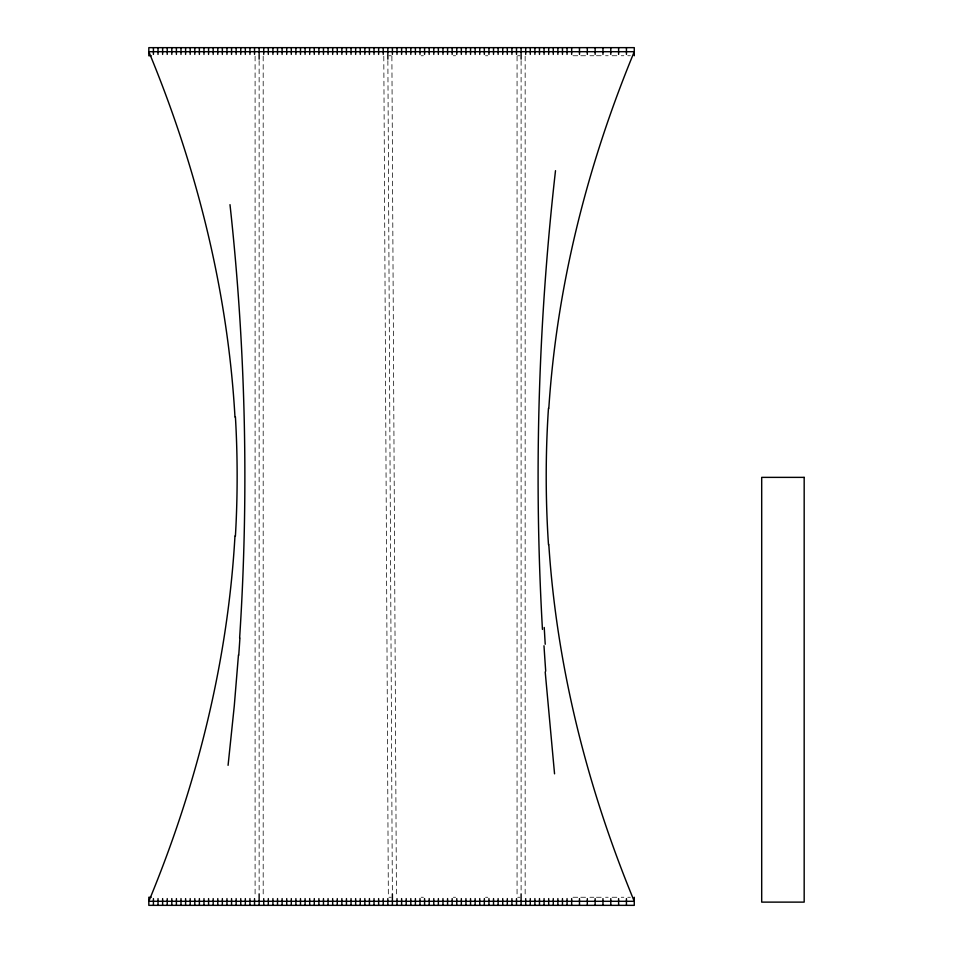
<?xml version="1.0" encoding="UTF-8"?>
<svg xmlns="http://www.w3.org/2000/svg" width="953" height="953" viewBox="0 0 953 953"><rect width="100%" height="100%" fill="white"/><g stroke="black" fill="none" stroke-linecap="round" stroke-linejoin="round"><path stroke-width="0.71" stroke-dasharray="4.76 3.57" d="M388.967 55.75L391.266 55.75M421.143 55.75L423.442 55.75M453.318 55.75L455.605 55.75M485.482 55.75L487.781 55.75M517.658 55.75L519.957 55.75M572.967 55.75L578.185 55.75M580.794 55.75L586.012 55.75M589.919 55.75L593.838 55.75M596.447 55.739L601.665 55.739M605.572 55.739L608.181 55.739M612.1 55.739L617.318 55.739M621.225 55.739L623.834 55.739M627.741 55.739L630.35 55.739M388.967 897.25L391.266 897.25M421.143 897.25L423.442 897.25M453.318 897.25L455.605 897.25M485.482 897.25L487.781 897.25M517.658 897.25L519.957 897.25M572.967 897.25L578.185 897.25M580.794 897.25L586.012 897.25M589.919 897.25L593.838 897.25M596.447 897.25L601.665 897.25M605.572 897.25L608.181 897.25M612.1 897.25L617.318 897.25M621.225 897.25L623.834 897.25M627.741 897.25L630.35 897.261M391.886 56.144L396.436 896.809M387.871 60.635L392.362 892.365M383.797 56.191L388.347 896.856M525.151 56.167L525.151 896.833M521.1 60.635L521.1 892.365M517.062 56.167L517.062 896.833M263.183 56.179L263.183 896.833M259.133 60.635L259.133 892.365M255.094 56.179L255.094 896.833"/><path stroke-width="1.43" d="M153.421 54.404L153.421 47.662M158.019 54.404L158.019 47.662M162.618 54.404L162.618 47.662M167.216 54.404L167.216 47.662M171.802 54.404L171.814 47.662M176.4 54.404L176.4 47.662M180.999 54.404L180.999 47.662M185.597 54.404L185.597 47.662M190.195 54.404L190.195 47.662M194.793 54.404L194.793 47.662M199.38 54.404L199.38 47.662M203.978 54.404L203.978 47.662M208.576 54.404L208.576 47.662M213.174 54.404L213.174 47.662M217.772 54.404L217.772 47.662M222.359 54.404L222.359 47.662M226.957 54.404L226.957 47.662M231.555 54.404L231.555 47.662M236.153 54.404L236.153 47.662M240.752 54.404L240.752 47.662M245.338 54.404L245.35 47.662M249.936 54.404L249.936 47.662M263.731 905.338L263.731 898.596M268.329 905.338L268.329 898.596M272.915 905.338L272.915 898.596M277.514 905.338L277.514 898.596M282.112 905.338L282.112 898.596M286.71 905.338L286.71 898.596M291.308 905.338L291.308 898.596M295.895 905.338L295.895 898.596M300.493 905.338L300.493 898.596M305.091 905.338L305.091 898.596M309.689 905.338L309.689 898.596M314.287 905.338L314.287 898.596M318.874 905.338L318.874 898.608M323.472 905.338L323.472 898.608M360.246 54.404L360.246 47.662M364.844 54.404L364.844 47.662M369.43 54.404L369.43 47.662M401.606 905.338L401.606 898.596M406.204 905.338L406.204 898.596M410.803 905.338L410.803 898.596M415.401 905.338L415.401 898.596M419.987 905.338L419.987 898.596M424.585 905.338L424.585 898.596M461.347 54.404L461.347 47.662M465.946 54.404L465.957 47.662M470.544 54.404L470.544 47.662M475.142 54.404L475.142 47.662M479.74 54.404L479.74 47.662M484.338 54.404L484.338 47.662M488.937 54.404L488.937 47.662M493.523 54.404L493.523 47.662M498.121 54.404L498.121 47.662M502.719 54.404L502.719 47.662M507.318 54.404L507.318 47.662M511.916 54.404L511.916 47.662M525.699 905.338L525.699 898.596M530.297 905.338L530.297 898.596M534.895 905.338L534.895 898.596M539.481 905.338L539.493 898.596M544.08 905.338L544.08 898.596M548.678 905.338L548.678 898.596M553.276 905.338L553.276 898.596M557.874 905.338L557.874 898.596M562.473 905.338L562.473 898.596M567.059 905.338L567.059 898.596M571.657 905.338L571.657 898.596M579.484 905.338L579.484 898.596M587.31 905.338L587.31 898.596M595.137 905.338L595.137 898.596M602.963 905.35L602.963 898.608M610.79 905.35L610.79 898.608M618.616 905.35L618.616 898.608M626.443 905.35L626.443 898.608M634.269 897.261L634.269 905.35L148.823 905.35L148.823 897.261L151.122 897.261M234.974 535.967C227.838 661.585 196.902 785.236 148.823 901.3L634.269 901.3M239.632 637.902C249.031 493.571 245.755 348.429 229.995 204.657M548.797 408.539C556.755 286.281 587.143 166.025 633.769 52.915M238.464 654.89L234.283 705.863L228.077 765.33M555.504 170.682C538.159 322.853 533.716 476.5 542.448 629.409M634.269 51.7L148.823 51.7C196.914 167.764 227.827 291.427 234.974 417.033M151.122 55.75L148.823 55.75L148.823 47.662L634.269 47.65L634.269 55.739M633.769 900.085C587.131 786.975 556.766 666.719 548.797 544.461M554.551 773.824L545.199 671.889M387.859 59.146L387.823 47.662M392.374 893.854L392.422 905.338M626.443 47.65L626.443 54.392M618.616 47.65L618.616 54.392M610.79 47.65L610.79 54.392M602.963 47.65L602.963 54.392M595.137 47.65L595.137 54.392M587.31 47.65L587.31 54.392M579.484 47.65L579.484 54.392M571.657 47.662L571.657 54.404M567.059 47.662L567.059 54.404M562.473 47.662L562.473 54.404M557.874 47.662L557.874 54.404M553.276 47.662L553.276 54.404M548.678 47.662L548.678 54.404M544.08 47.662L544.08 54.404M539.481 47.662L539.493 54.404M534.895 47.662L534.895 54.404M530.297 47.662L530.297 54.404M525.699 47.662L525.699 54.404M521.1 47.662L521.1 59.146M521.1 893.854L521.1 905.338M516.502 47.662L516.502 54.404M516.502 898.596L516.502 905.338M511.916 898.596L511.916 905.338M507.318 898.596L507.318 905.338M502.719 898.596L502.719 905.338M498.121 898.596L498.121 905.338M493.523 898.596L493.523 905.338M488.937 898.596L488.937 905.338M484.338 898.596L484.338 905.338M479.74 898.596L479.74 905.338M475.142 898.596L475.142 905.338M470.544 898.596L470.544 905.338M465.946 898.596L465.957 905.338M461.347 898.596L461.347 905.338M456.761 47.662L456.761 54.404M456.761 898.596L456.761 905.338M452.163 47.662L452.163 54.404M452.163 898.596L452.163 905.338M447.565 47.662L447.565 54.404M447.565 898.596L447.565 905.338M442.966 47.662L442.966 54.404M442.966 898.596L442.966 905.338M438.38 47.662L438.38 54.404M438.38 898.596L438.38 905.338M433.782 47.662L433.782 54.404M433.782 898.596L433.782 905.338M429.184 47.662L429.184 54.404M429.184 898.596L429.184 905.338M424.585 47.662L424.585 54.404M419.987 47.662L419.987 54.404M415.401 47.662L415.401 54.404M410.803 47.662L410.803 54.404M406.204 47.662L406.204 54.404M401.606 47.662L401.606 54.404M397.008 47.662L397.008 54.404M397.008 898.596L397.008 905.338M392.41 47.662L392.422 54.404M387.823 898.596L387.823 905.338M383.225 47.662L383.225 54.404M383.225 898.596L383.225 905.338M378.627 47.662L378.627 54.404M378.627 898.596L378.627 905.338M374.029 47.662L374.029 54.404M374.029 898.596L374.029 905.338M369.43 898.596L369.43 905.338M364.844 898.596L364.844 905.338M360.246 898.596L360.246 905.338M355.648 47.662L355.648 54.404M355.648 898.596L355.648 905.338M351.049 47.662L351.049 54.404M351.049 898.596L351.049 905.338M346.451 47.662L346.451 54.404M346.451 898.596L346.451 905.338M341.865 47.662L341.865 54.404M341.865 898.608L341.865 905.338M337.267 47.662L337.267 54.404M337.267 898.608L337.267 905.338M332.668 47.662L332.668 54.404M332.668 898.608L332.668 905.338M328.07 47.662L328.07 54.404M328.07 898.608L328.07 905.338M323.472 47.662L323.472 54.404M318.874 47.662L318.874 54.404M314.287 47.662L314.287 54.404M309.689 47.662L309.689 54.404M305.091 47.662L305.091 54.404M300.493 47.662L300.493 54.404M295.895 47.662L295.895 54.404M291.308 47.662L291.308 54.404M286.71 47.662L286.71 54.404M282.112 47.662L282.112 54.404M277.514 47.662L277.514 54.404M272.915 47.662L272.915 54.404M268.329 47.662L268.329 54.404M263.731 47.662L263.731 54.404M259.133 47.662L259.133 59.146M259.133 893.854L259.133 905.338M254.534 47.662L254.534 54.404M254.534 898.596L254.534 905.338M249.936 898.596L249.936 905.338M245.338 898.596L245.35 905.338M240.752 898.596L240.752 905.338M236.153 898.596L236.153 905.338M231.555 898.596L231.555 905.338M226.957 898.596L226.957 905.338M222.359 898.596L222.359 905.338M217.772 898.608L217.772 905.35M213.174 898.608L213.174 905.35M208.576 898.608L208.576 905.35M203.978 898.608L203.978 905.35M199.38 898.608L199.38 905.35M194.793 898.608L194.793 905.35M190.195 898.608L190.195 905.35M185.597 898.608L185.597 905.35M180.999 898.608L180.999 905.35M176.4 898.608L176.4 905.35M171.802 898.608L171.814 905.35M167.216 898.608L167.216 905.35M162.618 898.608L162.618 905.35M158.019 898.608L158.019 905.35M153.421 898.608L153.421 905.35M548.475 544.604A409.254 161.331 90 0 1 548.451 408.384M235.415 416.866A407.824 161.105 -90 0 1 235.403 536.134M545.223 644.264A674.629 152.146 90 0 1 544.234 627.467M239.906 638.2A676.046 165.06 -90 0 1 238.738 655.223M545.712 671.174A692.76 157.293 90 0 1 543.996 645.765M804.177 477.37L761.697 477.37L761.697 902.122L804.177 902.122L804.177 477.37"/></g></svg>
